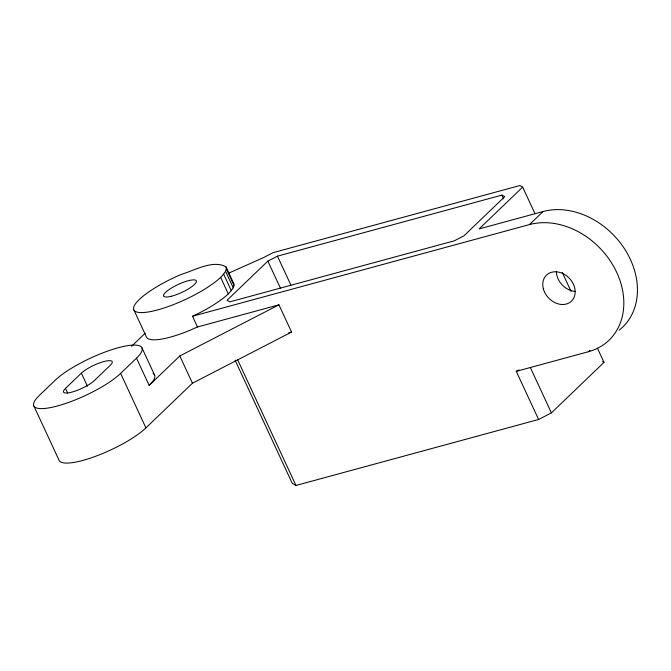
<?xml version="1.0" encoding="UTF-8"?>
<svg xmlns="http://www.w3.org/2000/svg" width="671" height="671" viewBox="0 0 671 671"><rect width="100%" height="100%" fill="white"/><g stroke="black" fill="none" stroke-linecap="round" stroke-linejoin="round"><path stroke-width="1.01" d="M225.565 271.294L226.362 268.845L226.018 266.882C213.152 259.442 194.263 270.539 181.422 274.347A50.853 12.304 -24.9 0 0 135.391 311.445A50.853 12.304 -24.9 0 0 206.064 288.337C213.193 283.531 220.918 278.75 225.565 271.294L233.223 287.792C228.576 295.248 220.851 300.029 213.722 304.835A50.853 12.304 -24.9 0 1 193.449 315.806L192.485 316.234L197.475 326.978L278.918 304.827L291.566 332.061L192.46 383.208L145.917 427.88A50.853 12.304 -24.9 0 1 96.54 455.936A50.853 12.304 -24.9 0 1 59.182 460.516L33.894 406.03M233.223 287.792L234.02 285.343L233.676 283.38L226.018 266.882M65.506 388.392L81.376 373.151A18.058 4.37 -24.9 0 1 103.762 361.602A18.058 4.37 -24.9 0 1 110.262 365.301L94.385 380.532A18.058 4.37 -24.9 0 1 72.007 392.082A18.058 4.37 -24.9 0 1 65.506 388.392L67.687 393.089M131.65 346.228L145.171 333.244M120.621 373.403L136.498 358.163A50.853 12.304 -24.9 0 0 118.18 347.763A50.853 12.304 -24.9 0 0 55.139 380.289L39.262 395.529A50.853 12.304 -24.9 0 0 57.589 405.93A50.853 12.304 -24.9 0 0 120.621 373.403L145.917 427.88M267.863 261.103L227.041 300.289L229.826 301.866L454.301 240.814L463.896 235.865L504.718 196.678L501.925 195.102L277.45 256.154L267.863 261.103L280.478 288.27M136.498 358.163L149.147 385.406L179.811 355.965L278.918 304.827M228.207 273.374L263.527 257.597L273.114 252.648L519.874 185.54L522.659 187.117L479.119 228.92L543.074 211.524A72.225 57.261 46.2 0 1 624.726 249.151A72.225 57.261 46.2 0 1 619.207 330.132M192.485 316.234L529.469 224.584L543.074 211.524M597.416 348.157L604.009 362.365L551.394 412.875L538.603 419.476L516.267 371.348L588.484 351.705L589.994 350.254M516.267 371.348L519.01 369.931M197.475 326.978L191.16 329.788A50.853 12.304 -24.9 0 1 146.563 337.253L133.915 310.01M288.547 332.883L291.566 332.061M235.135 360.285L292.254 483.355L295.978 485.46L538.603 419.476M602.617 361.577L604.009 362.365M232.2 281.946L233.676 283.38M522.659 187.117L534.972 213.646M562.239 272.376L571.029 291.323M501.925 195.102L503.669 198.842M530.367 367.582L551.394 412.875M277.45 256.154L290.937 285.2M226.362 268.845L234.02 285.343M223.644 274.162L231.302 290.66M220.65 277.383L228.308 293.881M237.534 359.555L295.978 485.46M179.811 355.965L192.46 383.208M141.875 347.662L154.515 374.904M81.376 373.151L87.482 386.303M575.131 291.407A18.058 14.317 46.2 0 1 556.368 271.369M529.469 224.584A72.225 57.261 46.2 0 1 616.741 272.434A72.225 57.261 46.2 0 1 588.484 351.705M153.038 373.47A50.853 12.304 -24.9 0 1 149.147 385.406M543.317 288.681A18.058 14.317 46.2 0 0 570.451 302.042A18.058 14.317 46.2 0 0 563.154 273.709A18.058 14.317 46.2 0 0 543.317 288.681M171.29 296.263A18.058 4.37 -24.9 0 0 196.444 281.493A18.058 4.37 -24.9 0 0 172.179 287.591A18.058 4.37 -24.9 0 0 171.29 296.263"/></g></svg>
